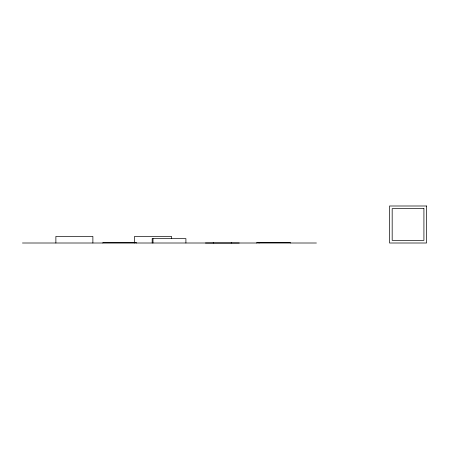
<?xml version="1.0" encoding="UTF-8"?>
<svg xmlns="http://www.w3.org/2000/svg" width="449" height="449" viewBox="0 0 449 449"><rect width="100%" height="100%" fill="white"/><g stroke="black" fill="none" stroke-linecap="round" stroke-linejoin="round"><path stroke-width="0.67" d="M231.19 243.004L231.482 242.791M22.45 243.004L316.416 243.004M213.196 242.791L213.488 243.004M290.385 243.004L290.385 242.595L256.744 242.595L256.744 243.004M259.084 242.595L259.084 243.004M239.233 243.004L205.446 243.004M185.908 243.004L185.908 238.615L152.183 238.615L152.183 243.004M171.54 238.397L171.54 236.421L134.537 236.421L134.537 243.004M153.002 238.615L153.002 243.004M136.451 243.004L136.451 242.707L102.81 242.707L102.81 243.004M92.881 243.004L92.881 236.421L55.878 236.421L55.878 243.004M426.55 205.996L389.547 205.996L389.547 243.004L426.55 243.004L426.55 205.996M423.918 208.628L392.179 208.628L392.179 240.372L423.918 240.372L423.918 208.628"/></g></svg>
